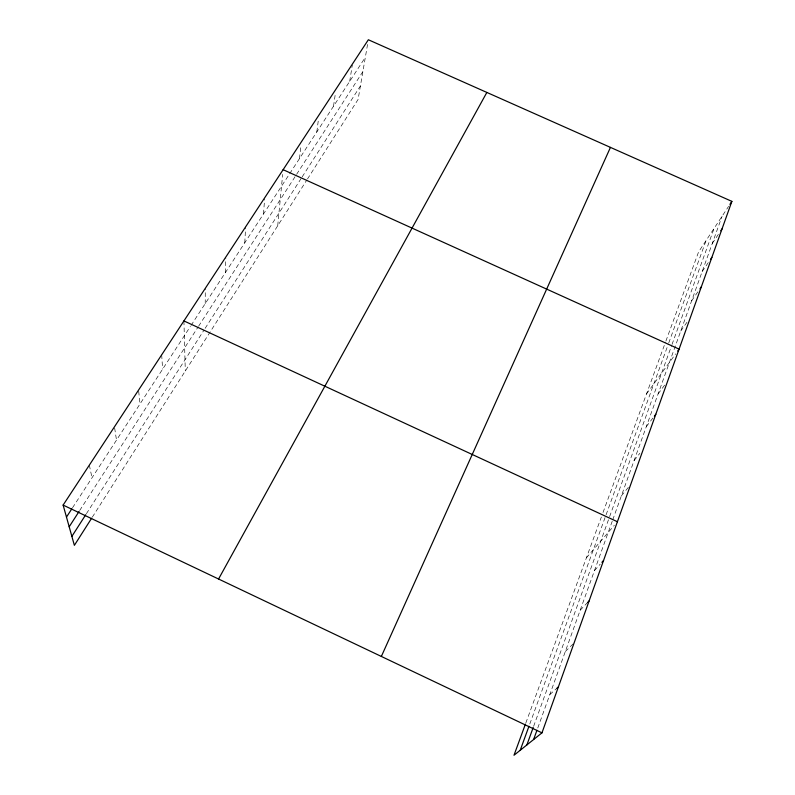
<?xml version="1.0" encoding="UTF-8"?>
<svg xmlns="http://www.w3.org/2000/svg" width="795" height="795" viewBox="0 0 795 795"><rect width="100%" height="100%" fill="white"/><g stroke="black" fill="none" stroke-linecap="round" stroke-linejoin="round"><path stroke-width="0.6" stroke-dasharray="3.98 2.98" d="M205.229 303.611L205.289 288.337M225.363 272.635L225.81 258.196M244.771 242.783L245.645 226.814M263.473 214.004L264.636 198.889M277.723 225.76L282.672 174.403M299.477 158.612L300.848 146.608M316.808 131.96L318.397 119.797M333.532 106.212L335.371 93.591M349.701 81.338L352.284 65.111M367.548 44.431L358.098 99.435L307.496 178.964M537.768 728.011L612.329 520.993M612.736 519.851L722.089 216.24M533.614 726.342L609.189 517.823M609.606 516.661L671.606 345.587M672.023 344.434L714.089 228.384M529.788 724.016L668.327 344.096M668.744 342.953L706.099 240.507M525.833 722.973L601.358 517.028M603.017 512.507L665.485 342.168M665.902 341.045L698.586 251.916L728.618 206.332M92.319 517.148L306.83 180.008M86.397 513.709L203.838 330.372M205.14 328.335L301.534 177.871M302.18 176.868L360.413 85.949M79.699 510.489L197.905 327.302M198.561 326.278L295.949 175.347M296.605 174.334L362.878 71.62M72.524 507.776L190.393 326.437M191.068 325.394L365.332 57.29M712.28 243.459L718.799 233.73M702.134 271.632L708.405 262.429M691.63 300.808L697.881 291.805M680.749 331.028L686.969 322.263M646.484 393.972L675.651 353.854M658.101 393.903L664.719 385.019M646.315 426.617L652.894 418.051M634.092 460.563L639.886 453.249M621.392 495.812L629.938 485.437M586.392 557.842L614.336 525.296M594.481 570.552L600.255 564.152M580.201 610.202L587.505 602.57M565.315 651.512L573.205 643.841M549.802 694.582L556.659 688.46M89.338 465.105L92.001 477.805M114.649 428.018L116.497 440.122M138.678 391.22L140.009 403.949M161.693 354.799L162.597 369.188M183.923 320.922L185.295 371.017"/><path stroke-width="1.19" d="M525.416 724.126L513.997 755.25L541.971 732.841L731.877 201.373L368.353 39.75L63.123 505.083L74.372 545.35L91.654 518.191M533.614 739.529L536.943 730.307M526.876 744.935L533.197 727.505M520.208 750.271L528.953 726.302M381.352 656.441L610.441 147.383M218.565 579.018L486.848 92.439M71.868 536.386L85.731 514.743M69.185 526.787L79.043 511.503M66.472 517.088L71.848 508.81M729.919 204.345L731.877 201.373M720.757 230.808L722.059 228.861M710.492 259.359L711.893 257.322M699.958 288.814L701.349 286.806M677.708 351.012L679.089 349.114L283.119 169.683M654.355 416.143L655.815 414.245M601.904 562.323L603.554 560.495M587.505 602.57L589.125 600.881M556.659 688.46L558.368 686.93M183.923 320.922L617.407 521.729M63.123 505.083L541.971 732.841"/></g></svg>
